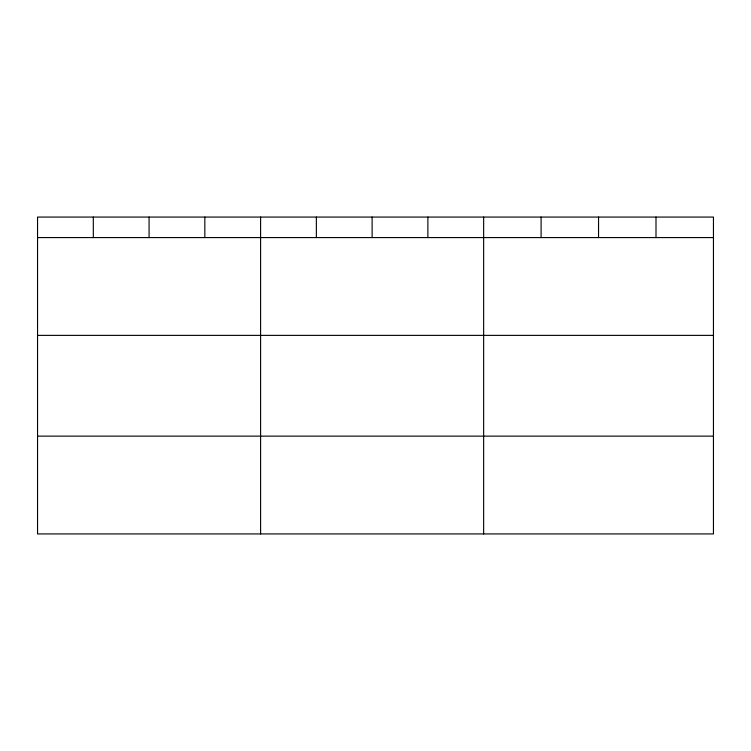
<?xml version="1.0" encoding="UTF-8"?>
<svg xmlns="http://www.w3.org/2000/svg" width="751" height="751" viewBox="0 0 751 751"><rect width="100%" height="100%" fill="white"/><g stroke="black" fill="none" stroke-linecap="round" stroke-linejoin="round"><path stroke-width="1.13" d="M713.45 237.579L713.45 533.933L37.55 533.933L37.55 217.067L713.45 217.067L713.45 237.579L37.55 237.579M37.55 335.378L713.45 335.378M37.55 436.134L713.45 436.134M655.998 217.067L655.998 237.579M598.547 217.067L598.547 237.579M541.096 217.067L541.096 237.579M483.644 217.067L483.644 533.933M427.882 217.067L427.882 237.579M372.12 217.067L372.12 237.579M316.359 217.067L316.359 237.579M260.597 217.067L260.597 533.933M204.835 217.067L204.835 237.579M149.073 217.067L149.073 237.579M93.312 217.067L93.312 237.579"/></g></svg>
